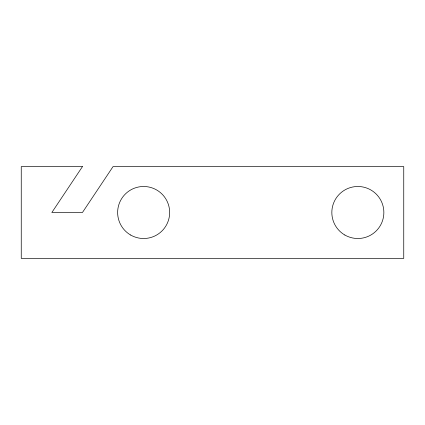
<?xml version="1.0" encoding="UTF-8"?>
<svg xmlns="http://www.w3.org/2000/svg" width="425" height="425" viewBox="0 0 425 425"><rect width="100%" height="100%" fill="white"/><g stroke="black" fill="none" stroke-linecap="round" stroke-linejoin="round"><path stroke-width="0.64" d="M82.45 166.6L51.85 212.5L82.45 212.5L113.05 166.6L403.75 166.6L403.75 258.4L21.25 258.4L21.25 166.6L82.45 166.6M130.645 235.025A26.01 26.01 0 0 0 169.66 212.5A26.01 26.01 0 0 0 130.645 189.975A26.01 26.01 0 0 0 130.645 235.025M344.845 235.025A26.01 26.01 0 0 0 383.86 212.5A26.01 26.01 0 0 0 344.845 189.975A26.01 26.01 0 0 0 344.845 235.025"/></g></svg>
